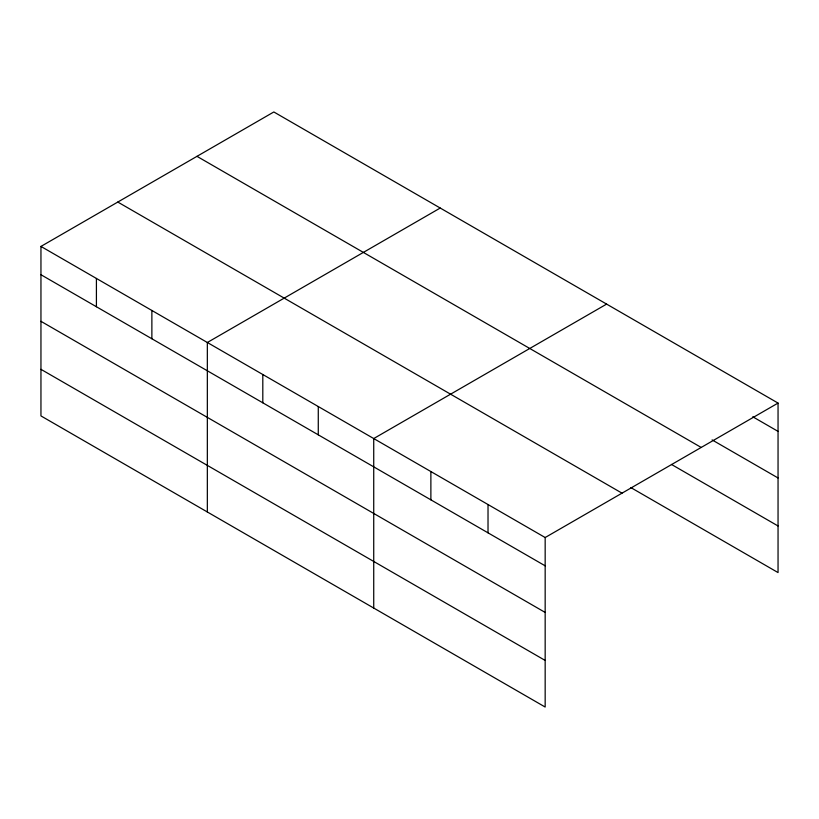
<?xml version="1.0" encoding="UTF-8"?>
<svg xmlns="http://www.w3.org/2000/svg" width="819" height="819" viewBox="0 0 819 819"><rect width="100%" height="100%" fill="white"/><g stroke="black" fill="none" stroke-linecap="round" stroke-linejoin="round"><path stroke-width="1.23" d="M630.794 487.551L778.05 572.573L778.05 403.081L273.833 111.968L40.95 246.427L40.95 415.919L545.167 707.032L545.167 537.53L40.95 246.427M440.223 208.036L207.34 342.496L207.34 511.988M606.613 304.105L373.73 438.554L373.73 608.046M545.167 537.53L778.05 403.081M752.774 416.779L778.05 431.378M712.11 439.905L778.05 477.968M196.98 156.347L701.197 447.45M671.457 464.434L778.05 525.972M117.803 202.058L622.02 493.161M40.95 274.723L545.167 565.827M40.95 321.314L545.167 612.428M40.95 369.328L545.167 660.431M488.022 504.545L488.022 532.831M430.876 471.549L430.876 499.846M318.274 406.531L318.274 434.828M262.807 374.518L262.807 402.805M151.873 310.473L151.873 338.769M96.417 278.45L96.417 306.746"/></g></svg>
